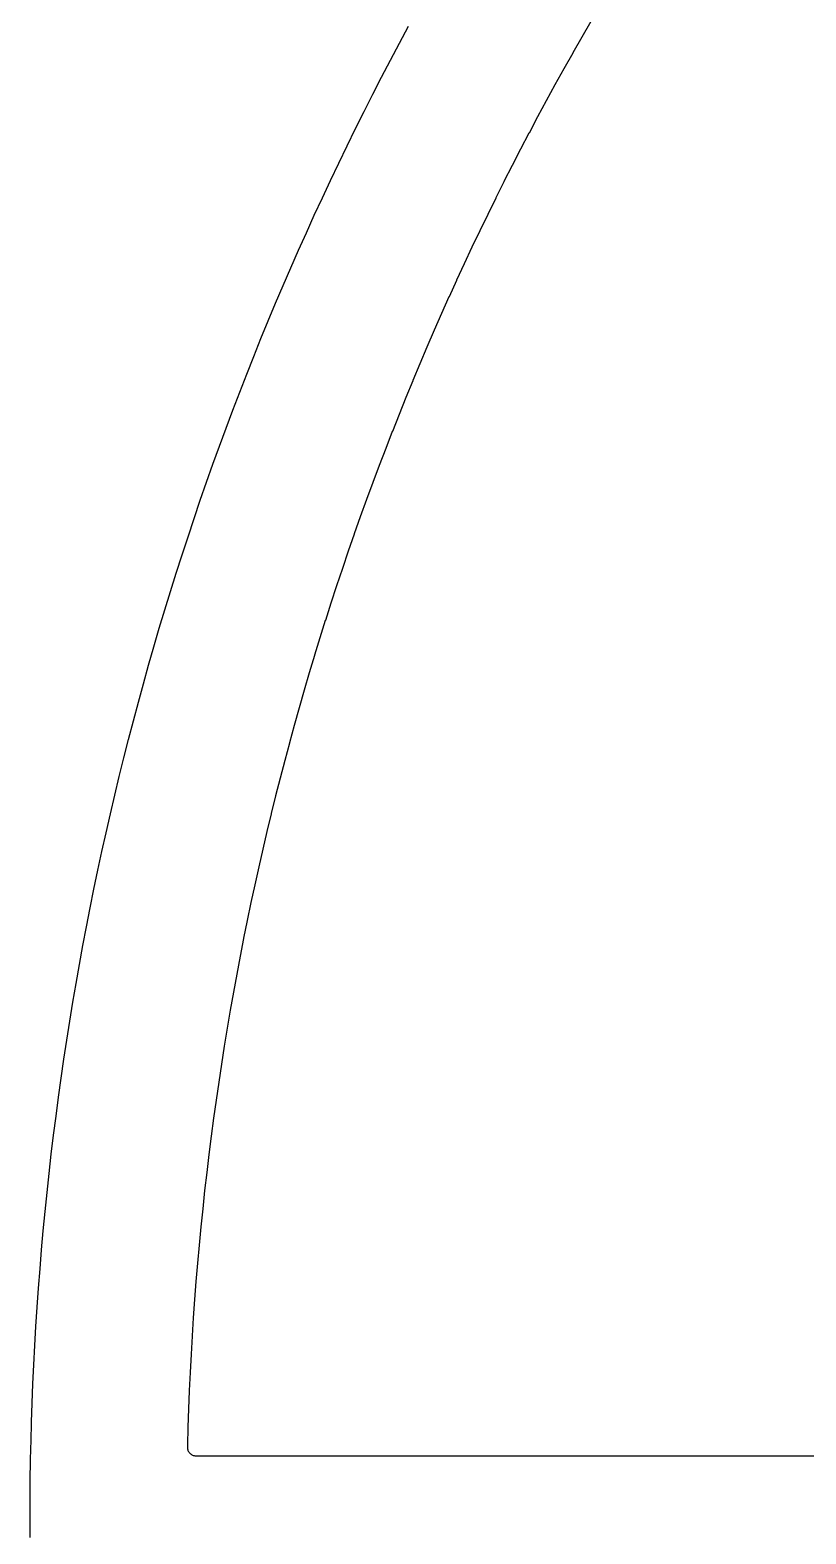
# Model space of a CAD drawing. Header units: millimetres. Extents: x -94 to 94, y -94 to 94.
# Drawn here: x -94.5 to -71.07, y -0.47 to 44.94 of the extents above; entities that cross this region are included whole.
import ezdxf

# ---------------------------------------------------------------- set-up
doc = ezdxf.new("R2010")
doc.units = ezdxf.units.MM
doc.layers.add('CUT_INNER', color=6, linetype='Continuous')
doc.layers.add('CUT_OUTER', color=1, linetype='Continuous')

msp = doc.modelspace()

# ---------------------------------------------------------------- linework, layer by layer
at = {"layer": 'CUT_INNER'}
msp.add_lwpolyline([(-77.5635, 45.2045), (-77.8387, 44.7291), (-77.8395, 44.7277), (-78.1117, 44.2506), (-78.1124, 44.2493), (-78.3817, 43.7705), (-78.3825, 43.7691), (-78.6488, 43.2887), (-78.6496, 43.2874), (-78.913, 42.8053), (-78.9137, 42.804), (-79.1741, 42.3203), (-79.1748, 42.319), (-79.4323, 41.8337), (-79.433, 41.8324), (-79.6875, 41.3455), (-79.6882, 41.3442), (-79.9397, 40.8558), (-79.9404, 40.8544), (-80.1889, 40.3645), (-80.1896, 40.3632), (-80.435, 39.8718), (-80.4357, 39.8704), (-80.6782, 39.3775), (-80.6788, 39.3761), (-80.9183, 38.8817), (-80.9189, 38.8803), (-81.1553, 38.3845), (-81.156, 38.3831), (-81.3893, 37.8858), (-81.39, 37.8844), (-81.6202, 37.3857), (-81.6209, 37.3843), (-81.8481, 36.8841), (-81.8487, 36.8827), (-82.0729, 36.3812), (-82.0735, 36.3798), (-82.2946, 35.877), (-82.2952, 35.8756), (-82.5131, 35.3713), (-82.5137, 35.3699), (-82.7286, 34.8644), (-82.7292, 34.863), (-82.941, 34.3561), (-82.9416, 34.3547), (-83.1502, 33.8465), (-83.1508, 33.8451), (-83.3563, 33.3357), (-83.3569, 33.3343), (-83.5593, 32.8236), (-83.5599, 32.8222), (-83.7592, 32.3103), (-83.7597, 32.3089), (-83.9558, 31.7957), (-83.9564, 31.7943), (-84.1493, 31.28), (-84.1499, 31.2786), (-84.3397, 30.7631), (-84.3402, 30.7616), (-84.5269, 30.245), (-84.5274, 30.2436), (-84.7108, 29.7258), (-84.7114, 29.7243), (-84.8916, 29.2055), (-84.8921, 29.204), (-85.0692, 28.684), (-85.0697, 28.6826), (-85.2436, 28.1615), (-85.2441, 28.16), (-85.4148, 27.6379), (-85.4153, 27.6365), (-85.5828, 27.1133), (-85.5833, 27.1119), (-85.7476, 26.5877), (-85.748, 26.5862), (-85.9091, 26.061), (-85.9095, 26.0596), (-86.0674, 25.5334), (-86.0678, 25.532), (-86.2224, 25.0048), (-86.2229, 25.0034), (-86.3742, 24.4753), (-86.3747, 24.4738), (-86.5228, 23.9449), (-86.5232, 23.9434), (-86.6681, 23.4135), (-86.6685, 23.4121), (-86.8101, 22.8813), (-86.8105, 22.8798), (-86.9489, 22.3482), (-86.9493, 22.3467), (-87.0844, 21.8143), (-87.0847, 21.8128), (-87.2166, 21.2795), (-87.2169, 21.278), (-87.3455, 20.744), (-87.3459, 20.7425), (-87.4711, 20.2077), (-87.4715, 20.2062), (-87.5935, 19.6706), (-87.5938, 19.6691), (-87.7125, 19.1327), (-87.7129, 19.1312), (-87.8283, 18.5942), (-87.8286, 18.5927), (-87.9407, 18.0549), (-87.941, 18.0534), (-88.0498, 17.515), (-88.0501, 17.5135), (-88.1557, 16.9744), (-88.1559, 16.9729), (-88.2582, 16.4332), (-88.2584, 16.4317), (-88.3573, 15.8913), (-88.3576, 15.8898), (-88.4532, 15.3489), (-88.4534, 15.3473), (-88.5457, 14.8058), (-88.5459, 14.8043), (-88.6349, 14.2622), (-88.6351, 14.2607), (-88.7207, 13.7181), (-88.7209, 13.7166), (-88.8032, 13.1735), (-88.8034, 13.172), (-88.8824, 12.6284), (-88.8826, 12.6268), (-88.9582, 12.0827), (-88.9584, 12.0812), (-89.0306, 11.5367), (-89.0308, 11.5352), (-89.0998, 10.9902), (-89.0999, 10.9887), (-89.1655, 10.4433), (-89.1657, 10.4417), (-89.2279, 9.896), (-89.2281, 9.8944), (-89.287, 9.3483), (-89.2871, 9.3468), (-89.3426, 8.8003), (-89.3428, 8.7987), (-89.3949, 8.2519), (-89.3951, 8.2504), (-89.4439, 7.7032), (-89.444, 7.7017), (-89.4895, 7.1543), (-89.4896, 7.1527), (-89.5317, 6.605), (-89.5318, 6.6035), (-89.5705, 6.0555), (-89.5706, 6.054), (-89.606, 5.5058), (-89.6061, 5.5043), (-89.6381, 4.9559), (-89.6382, 4.9544), (-89.6668, 4.4058), (-89.6669, 4.4043), (-89.6922, 3.8555), (-89.6922, 3.854), (-89.7141, 3.3051), (-89.7142, 3.3036), (-89.7327, 2.7546), (-89.7328, 2.7531), (-89.7479, 2.204), (-89.748, 2.2024), (-89.7492, 2.1454), (-89.7485, 2.1205), (-89.7453, 2.0958), (-89.7397, 2.0716), (-89.7317, 2.0481), (-89.7215, 2.0254), (-89.709, 2.0039), (-89.6944, 1.9837), (-89.6779, 1.9651), (-89.6597, 1.9482), (-89.6398, 1.9333), (-89.6186, 1.9203), (-89.5962, 1.9095), (-89.5728, 1.9011), (-89.5487, 1.8949), (-89.5241, 1.8912), (-89.4993, 1.89), (-63.0181, 1.89)], dxfattribs=at)
at = {"layer": 'CUT_OUTER'}
msp.add_lwpolyline([(-94.4982, -0.5798), (-94.5, 0), (-94.4982, 0.5798), (-94.4929, 1.1597), (-94.484, 1.7394), (-94.4758, 2.1223), (-94.4716, 2.3157), (-94.4716, 2.3184), (-94.4556, 2.898), (-94.436, 3.4775), (-94.4129, 4.0569), (-94.3862, 4.6361), (-94.356, 5.2152), (-94.3222, 5.794), (-94.2849, 6.3727), (-94.244, 6.9511), (-94.1996, 7.5292), (-94.1516, 8.1071), (-94.1001, 8.6846), (-94.045, 9.2619), (-93.9864, 9.8387), (-93.9243, 10.4152), (-93.8586, 10.9914), (-93.7894, 11.567), (-93.7167, 12.1423), (-93.6404, 12.7171), (-93.5606, 13.2914), (-93.4773, 13.8653), (-93.3905, 14.4386), (-93.3001, 15.0113), (-93.2062, 15.5835), (-93.1089, 16.1551), (-93.008, 16.7261), (-92.9036, 17.2965), (-92.7957, 17.8662), (-92.6844, 18.4353), (-92.5695, 19.0036), (-92.4511, 19.5713), (-92.3293, 20.1382), (-92.204, 20.7043), (-92.0752, 21.2697), (-91.943, 21.8342), (-91.8073, 22.398), (-91.6681, 22.9609), (-91.5255, 23.5229), (-91.3795, 24.0841), (-91.23, 24.6443), (-91.077, 25.2036), (-90.9207, 25.762), (-90.7609, 26.3194), (-90.5977, 26.8758), (-90.4311, 27.4312), (-90.2611, 27.9855), (-90.0876, 28.5388), (-89.9108, 29.0911), (-89.7307, 29.6422), (-89.5471, 30.1922), (-89.3601, 30.7411), (-89.1698, 31.2888), (-88.9762, 31.8354), (-88.7792, 32.3807), (-88.5788, 32.9248), (-88.3751, 33.4677), (-88.1681, 34.0094), (-87.9578, 34.5497), (-87.7441, 35.0888), (-87.5272, 35.6265), (-87.3069, 36.1629), (-87.0834, 36.6979), (-86.8566, 37.2315), (-86.6265, 37.7638), (-86.3931, 38.2946), (-86.1565, 38.824), (-85.9167, 39.3519), (-85.6736, 39.8783), (-85.4273, 40.4033), (-85.1778, 40.9267), (-84.9251, 41.4485), (-84.6691, 41.9689), (-84.41, 42.4876), (-84.1478, 43.0047), (-83.8823, 43.5202), (-83.6137, 44.0341), (-83.3419, 44.5463), (-83.067, 45.0569)], dxfattribs=at)

doc.saveas('drawing.dxf')
